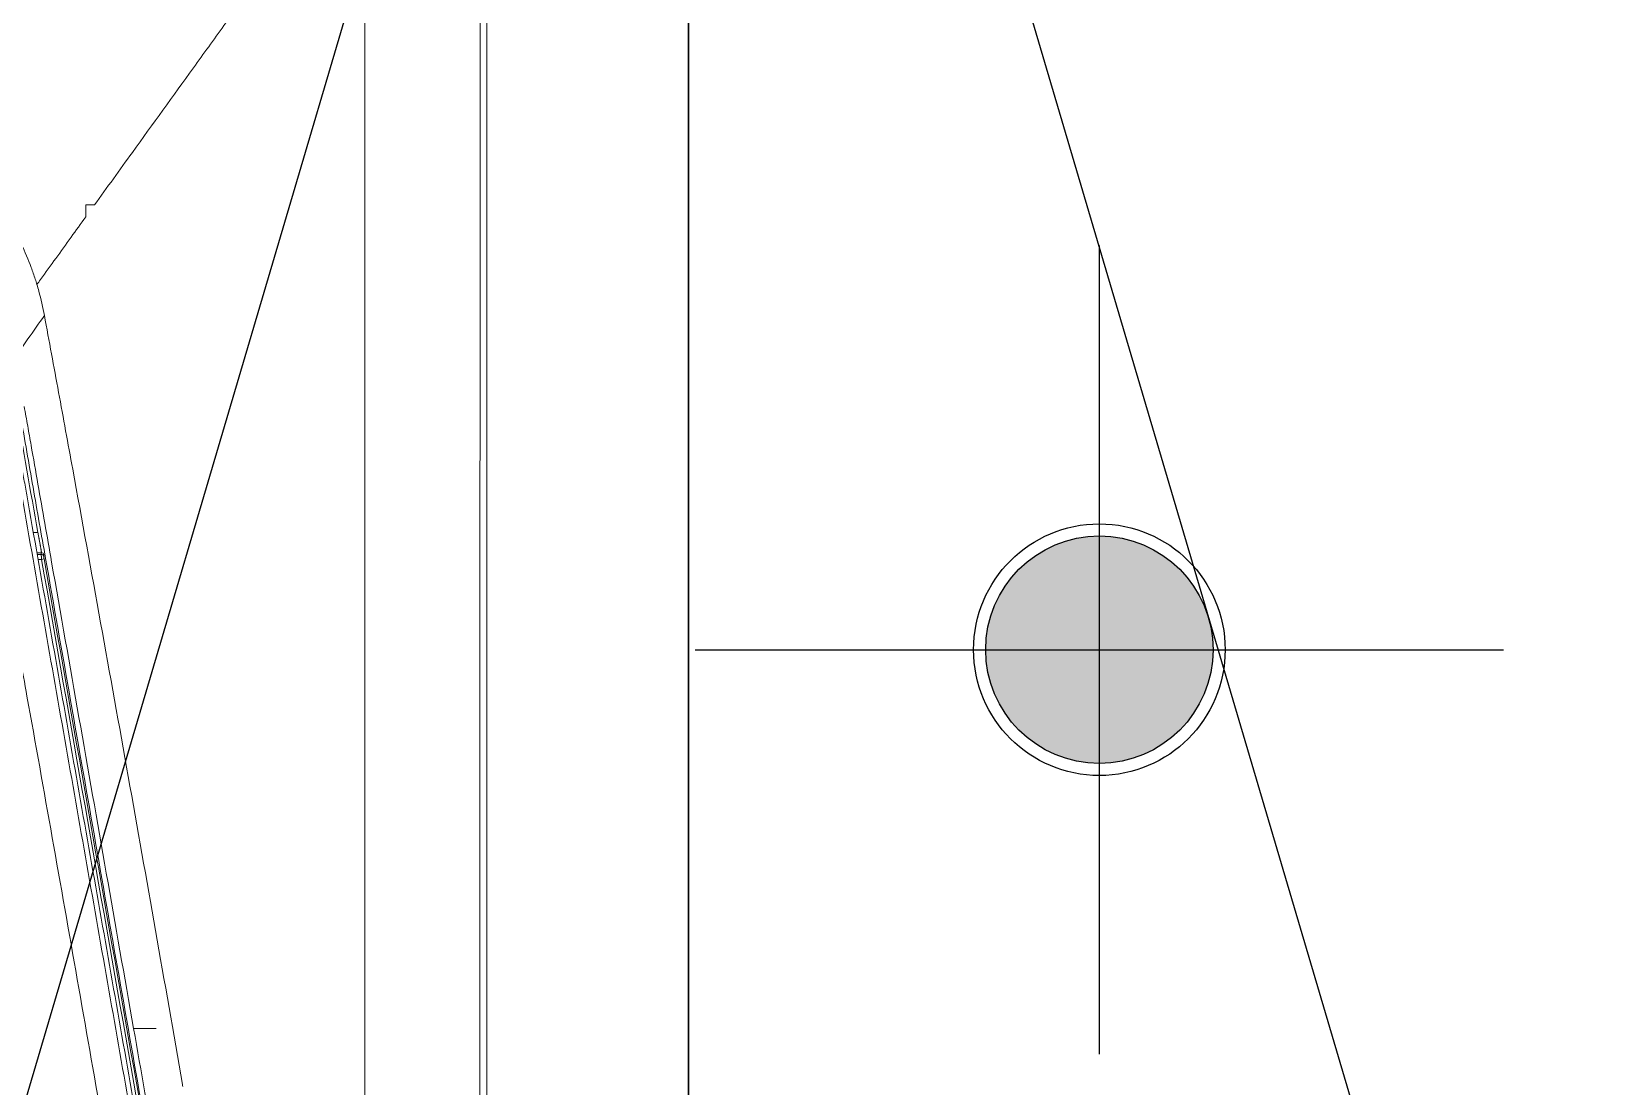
# Model space of a CAD drawing. Header units: inches. Extents: x 3778 to 56227, y -16914 to 35091.
# Drawn here: x 36048.3 to 36359.6, y -13382.2 to -13172.6 of the extents above; entities that cross this region are included whole.
import ezdxf

# ---------------------------------------------------------------- set-up
doc = ezdxf.new("R2010")
doc.units = ezdxf.units.IN
doc.header["$LTSCALE"] = 100
doc.header["$MEASUREMENT"] = 0
for name, color, linetype in [('06-FUR', 6, 'Continuous'), ('2-con', 2, 'Continuous'), ('RC-LIGHT', 7, 'Continuous')]:
    doc.layers.add(name, color=color, linetype=linetype)
doc.layers.add('mark-B', color=2, linetype='Continuous', lineweight=20)

# ---------------------------------------------------------------- blocks, each defined once
blk = doc.blocks.new('cjscjdeh')
at = {"layer": '06-FUR', "color": 8}
for p, q in [((143775.18, 67069.88), (144021.85, 67904.88)), ((144021.85, 67904.88), (144021.85, 67069.88)), ((144021.85, 67904.88), (144268.52, 67069.88)), ((144021.85, 67069.88), (144021.85, 67904.88))]:
    blk.add_line(p, q, dxfattribs=at)
blk = doc.blocks.new('1')
at = {"linetype": 'Continuous'}
h = blk.add_hatch(color=4, dxfattribs=at)
h.dxf.hatch_style = 1
edge = h.paths.add_edge_path()
edge.add_arc((11539653.5, -14273503.79), 37.5, 0, 360)
at = {"color": 1, "linetype": 'Continuous'}
for p, q in [((11539653.5, -14273637.12), (11539653.5, -14273370.46)), ((11539520.17, -14273503.79), (11539786.83, -14273503.79))]:
    blk.add_line(p, q, dxfattribs=at)
at = {"color": 4, "linetype": 'Continuous'}
for radius in [41.5, 37.5]:
    blk.add_circle((11539653.5, -14273503.79), radius, dxfattribs=at)
blk = doc.blocks.new('무풍1way 일반')
at = {"layer": 'mark-B'}
for p, q in [((-511.88, -264.54), (-512.37, -264.63)), ((-511.88, -264.54), (-512.37, -264.63)), ((-511.88, -264.54), (-511.18, -264.54)), ((-511.88, -264.54), (-511.18, -264.54)), ((-511.85, -265.87), (-510.95, -265.87)), ((-511.85, -265.87), (-510.95, -265.87)), ((-511.01, -265.54), (-511.8, -265.54)), ((-511.01, -265.54), (-511.8, -265.54)), ((-510.24, -269.88), (-511.13, -269.88)), ((-510.24, -269.88), (-511.13, -269.88))]:
    blk.add_line(p, q, dxfattribs=at)
for centre in [(-511.85, -265.37), (-511.85, -265.37), (-511.8, -265.04), (-511.8, -265.04)]:
    blk.add_ellipse(centre, major_axis=(-0.496, 0.08), ratio=0.998594, start_param=0.335451, end_param=1.731066, dxfattribs=at)
for points, degree in [([(-600.41, -442.84), (-600.39, -308.78), (-600.38, -174.73), (-600.32, -40.67)], 3), ([(-600.41, -442.84), (-600.39, -308.78), (-600.38, -174.73), (-600.32, -40.67)], 3), ([(-512.37, -264.63), (-523.89, -199.32), (-535.4, -134.01), (-546.89, -68.71)], 3), ([(-512.37, -264.63), (-523.89, -199.32), (-535.4, -134.01), (-546.89, -68.71)], 3), ([(-546.4, -68.62), (-534.9, -133.93), (-523.39, -199.23), (-511.88, -264.54)], 3), ([(-546.4, -68.62), (-534.9, -133.93), (-523.39, -199.23), (-511.88, -264.54)], 3), ([(-534.67, -171.35), (-533.17, -171.35), (-531.67, -171.35), (-530.17, -171.35)], 3), ([(-534.67, -171.35), (-533.17, -171.35), (-531.67, -171.35), (-530.17, -171.35)], 3), ([(-512.39, -264.54), (-512.37, -264.63)], 1), ([(-512.39, -264.54), (-512.37, -264.63)], 1), ([(-511.8, -265.54), (-511.82, -265.65), (-511.84, -265.76), (-511.85, -265.87)], 3), ([(-511.8, -265.54), (-511.82, -265.65), (-511.84, -265.76), (-511.85, -265.87)], 3), ([(-511.13, -269.88), (-509.68, -278.14), (-508.22, -286.39), (-506.77, -294.64)], 3), ([(-511.13, -269.88), (-509.68, -278.14), (-508.22, -286.39), (-506.77, -294.64)], 3), ([(-505.89, -303.69), (-508.09, -306.79), (-510.27, -309.89), (-512.44, -312.99)], 3), ([(-505.89, -303.69), (-508.09, -306.79), (-510.27, -309.89), (-512.44, -312.99)], 3), ([(-520.67, -334.94), (-521.25, -334.95), (-521.81, -334.95), (-522.37, -334.94)], 3), ([(-520.67, -334.94), (-521.25, -334.95), (-521.81, -334.95), (-522.37, -334.94)], 3)]:
    blk.add_open_spline(points, degree=degree, dxfattribs=at)
for points, knots in [([(-598.85, -40.76), (-598.87, -57.51), (-598.88, -74.26), (-598.91, -107.76), (-598.93, -124.51), (-598.96, -174.76), (-598.98, -208.26), (-599.01, -275.25), (-599.02, -308.75), (-599.03, -375.75), (-599.04, -409.25), (-599.05, -442.75)], [0, 0, 0, 0, 0.125, 0.125, 0.25, 0.25, 0.5, 0.5, 0.75, 0.75, 1, 1, 1, 1]), ([(-598.85, -40.76), (-598.87, -57.51), (-598.88, -74.26), (-598.91, -107.76), (-598.93, -124.51), (-598.96, -174.76), (-598.98, -208.26), (-599.01, -275.25), (-599.02, -308.75), (-599.03, -375.75), (-599.04, -409.25), (-599.05, -442.75)], [0, 0, 0, 0, 0.125, 0.125, 0.25, 0.25, 0.5, 0.5, 0.75, 0.75, 1, 1, 1, 1]), ([(-576.12, -52.92), (-576.12, -53.56), (-576.12, -54.86), (-576.12, -56.81), (-576.12, -58.77), (-576.12, -60.74), (-576.12, -62.73), (-576.12, -64.74), (-576.12, -66.76), (-576.12, -68.79), (-576.12, -70.83), (-576.12, -72.89), (-576.12, -74.97), (-576.12, -77.05), (-576.12, -79.15), (-576.12, -81.27), (-576.12, -83.4), (-576.12, -85.54), (-576.12, -87.7), (-576.12, -89.87), (-576.12, -92.05), (-576.12, -94.25), (-576.12, -96.46), (-576.12, -98.69), (-576.12, -100.92), (-576.12, -103.18), (-576.12, -105.45), (-576.12, -107.73), (-576.12, -110.02), (-576.12, -112.33), (-576.12, -114.65), (-576.12, -116.99), (-576.12, -119.34), (-576.12, -121.7), (-576.12, -124.08), (-576.12, -126.47), (-576.12, -128.88), (-576.12, -131.3), (-576.12, -133.73), (-576.12, -136.18), (-576.12, -138.64), (-576.12, -147.53), (-576.12, -163.2), (-576.12, -186.05), (-576.12, -210.01), (-576.12, -229.05), (-576.12, -242.83), (-576.12, -251.03), (-576.12, -259.35), (-576.12, -267.8), (-576.12, -276.38), (-576.12, -285.08), (-576.12, -293.91), (-576.12, -302.87), (-576.12, -311.95), (-576.12, -321.15), (-576.12, -330.49), (-576.12, -339.95), (-576.12, -349.53), (-576.12, -359.25), (-576.12, -369.08), (-576.12, -379.05), (-576.12, -389.14), (-576.12, -399.36), (-576.12, -406.21), (-576.12, -409.66)], [0, 0, 0, 0, 0.005423, 0.010885, 0.016386, 0.021926, 0.027504, 0.033122, 0.038778, 0.044473, 0.050206, 0.055979, 0.06179, 0.067641, 0.07353, 0.079458, 0.085424, 0.09143, 0.097475, 0.103558, 0.10968, 0.115841, 0.122041, 0.12828, 0.134558, 0.140874, 0.14723, 0.153624, 0.160057, 0.166529, 0.17304, 0.179589, 0.186177, 0.192805, 0.19947, 0.206175, 0.212918, 0.219701, 0.226521, 0.233381, 0.240279, 0.247216, 0.308102, 0.37213, 0.439303, 0.509616, 0.532243, 0.555224, 0.578557, 0.602244, 0.626284, 0.650679, 0.675427, 0.700529, 0.725984, 0.751794, 0.777958, 0.804476, 0.831348, 0.858573, 0.886152, 0.914085, 0.94237, 0.971009, 1, 1, 1, 1]), ([(-576.12, -52.92), (-576.12, -53.56), (-576.12, -54.86), (-576.12, -56.81), (-576.12, -58.77), (-576.12, -60.74), (-576.12, -62.73), (-576.12, -64.74), (-576.12, -66.76), (-576.12, -68.79), (-576.12, -70.83), (-576.12, -72.89), (-576.12, -74.97), (-576.12, -77.05), (-576.12, -79.15), (-576.12, -81.27), (-576.12, -83.4), (-576.12, -85.54), (-576.12, -87.7), (-576.12, -89.87), (-576.12, -92.05), (-576.12, -94.25), (-576.12, -96.46), (-576.12, -98.69), (-576.12, -100.92), (-576.12, -103.18), (-576.12, -105.45), (-576.12, -107.73), (-576.12, -110.02), (-576.12, -112.33), (-576.12, -114.65), (-576.12, -116.99), (-576.12, -119.34), (-576.12, -121.7), (-576.12, -124.08), (-576.12, -126.47), (-576.12, -128.88), (-576.12, -131.3), (-576.12, -133.73), (-576.12, -136.18), (-576.12, -138.64), (-576.12, -147.53), (-576.12, -163.2), (-576.12, -186.05), (-576.12, -210.01), (-576.12, -229.05), (-576.12, -242.83), (-576.12, -251.03), (-576.12, -259.35), (-576.12, -267.8), (-576.12, -276.38), (-576.12, -285.08), (-576.12, -293.91), (-576.12, -302.87), (-576.12, -311.95), (-576.12, -321.15), (-576.12, -330.49), (-576.12, -339.95), (-576.12, -349.53), (-576.12, -359.25), (-576.12, -369.08), (-576.12, -379.05), (-576.12, -389.14), (-576.12, -399.36), (-576.12, -406.21), (-576.12, -409.66)], [0, 0, 0, 0, 0.005423, 0.010885, 0.016386, 0.021926, 0.027504, 0.033122, 0.038778, 0.044473, 0.050206, 0.055979, 0.06179, 0.067641, 0.07353, 0.079458, 0.085424, 0.09143, 0.097475, 0.103558, 0.10968, 0.115841, 0.122041, 0.12828, 0.134558, 0.140874, 0.14723, 0.153624, 0.160057, 0.166529, 0.17304, 0.179589, 0.186177, 0.192805, 0.19947, 0.206175, 0.212918, 0.219701, 0.226521, 0.233381, 0.240279, 0.247216, 0.308102, 0.37213, 0.439303, 0.509616, 0.532243, 0.555224, 0.578557, 0.602244, 0.626284, 0.650679, 0.675427, 0.700529, 0.725984, 0.751794, 0.777958, 0.804476, 0.831348, 0.858573, 0.886152, 0.914085, 0.94237, 0.971009, 1, 1, 1, 1]), ([(-530.17, -171.35), (-533.17, -154.27), (-536.17, -137.19), (-540.67, -111.58), (-542.17, -103.04), (-545.17, -85.97), (-546.67, -77.43), (-548.16, -68.89)], [0, 0, 0, 0, 0.5, 0.5, 0.75, 0.75, 1, 1, 1, 1]), ([(-530.17, -171.35), (-533.17, -154.27), (-536.17, -137.19), (-540.67, -111.58), (-542.17, -103.04), (-545.17, -85.97), (-546.67, -77.43), (-548.16, -68.89)], [0, 0, 0, 0, 0.5, 0.5, 0.75, 0.75, 1, 1, 1, 1]), ([(-547.1, -68.74), (-545.45, -78.16), (-543.8, -87.57), (-540.5, -106.41), (-538.84, -115.82), (-535.54, -134.65), (-533.88, -144.07), (-530.57, -162.9), (-528.92, -172.32), (-523.96, -200.57), (-520.65, -219.41), (-515.68, -247.66), (-514.02, -257.08), (-511.53, -271.2), (-510.71, -275.91), (-509.46, -282.98), (-509.05, -285.33), (-508.22, -290.04), (-507.81, -292.4), (-507.39, -294.75)], [0, 0, 0, 0, 0.125, 0.125, 0.25, 0.25, 0.375, 0.375, 0.5, 0.5, 0.75, 0.75, 0.875, 0.875, 0.9375, 0.9375, 0.96875, 0.96875, 1, 1, 1, 1]), ([(-547.1, -68.74), (-545.45, -78.16), (-543.8, -87.57), (-540.5, -106.41), (-538.84, -115.82), (-535.54, -134.65), (-533.88, -144.07), (-530.57, -162.9), (-528.92, -172.32), (-523.96, -200.57), (-520.65, -219.41), (-515.68, -247.66), (-514.02, -257.08), (-511.53, -271.2), (-510.71, -275.91), (-509.46, -282.98), (-509.05, -285.33), (-508.22, -290.04), (-507.81, -292.4), (-507.39, -294.75)], [0, 0, 0, 0, 0.125, 0.125, 0.25, 0.25, 0.375, 0.375, 0.5, 0.5, 0.75, 0.75, 0.875, 0.875, 0.9375, 0.9375, 0.96875, 0.96875, 1, 1, 1, 1]), ([(-506.17, -252.89), (-507.11, -247.71), (-509.74, -233.16), (-514.01, -209.24), (-518.99, -181.11), (-523.9, -152.97), (-528.77, -124.82), (-533.57, -96.67), (-536.72, -77.89), (-538.29, -68.5)], [0, 0, 0, 0, 0.084285, 0.236904, 0.389524, 0.542143, 0.694762, 0.847381, 1, 1, 1, 1]), ([(-504.4, -300.59), (-504.72, -299.58), (-505.01, -298.57), (-505.32, -297.29), (-505.38, -297.04), (-505.5, -296.52), (-505.55, -296.27), (-505.71, -295.49), (-505.81, -294.98), (-505.96, -294.2), (-506.01, -293.94), (-506.1, -293.42), (-506.15, -293.16), (-506.28, -292.38), (-506.37, -291.87), (-506.64, -290.31), (-506.92, -288.75), (-507.19, -287.19), (-507.38, -286.16), (-507.47, -285.64), (-507.74, -284.08), (-507.93, -283.04), (-508.29, -280.97), (-508.47, -279.93), (-508.84, -277.85), (-509.02, -276.81), (-510.67, -267.47), (-512.13, -259.17), (-516.52, -234.25), (-519.44, -217.64), (-525.29, -184.43), (-528.21, -167.82), (-532.59, -142.92), (-534.05, -134.61), (-536.24, -122.16), (-536.97, -118.01), (-538.43, -109.71), (-539.16, -105.55), (-539.89, -101.4)], [0, 0, 0, 0, 0.015625, 0.015625, 0.019531, 0.019531, 0.023437, 0.023437, 0.03125, 0.03125, 0.035156, 0.035156, 0.039062, 0.039062, 0.046875, 0.046875, 0.0625, 0.070312, 0.070312, 0.078125, 0.078125, 0.09375, 0.09375, 0.109375, 0.109375, 0.125, 0.125, 0.25, 0.25, 0.5, 0.5, 0.75, 0.75, 0.875, 0.875, 0.9375, 0.9375, 1, 1, 1, 1]), ([(-538.94, -101.2), (-538.21, -105.35), (-537.48, -109.5), (-536.02, -117.79), (-535.29, -121.94), (-533.1, -134.39), (-531.64, -142.69), (-527.26, -167.58), (-524.34, -184.18), (-518.5, -217.37), (-515.57, -233.97), (-511.19, -258.87), (-509.73, -267.17), (-508.08, -276.51), (-507.9, -277.54), (-507.54, -279.62), (-507.35, -280.66), (-506.99, -282.73), (-506.81, -283.77), (-506.53, -285.33), (-506.44, -285.84), (-506.26, -286.88), (-505.98, -288.44), (-505.71, -289.99), (-505.43, -291.55), (-505.34, -292.07), (-505.21, -292.85), (-505.16, -293.11), (-505.07, -293.63), (-505.02, -293.89), (-504.88, -294.66), (-504.78, -295.18), (-504.62, -295.95), (-504.56, -296.21), (-504.45, -296.72), (-504.27, -297.49), (-504.07, -298.25), (-503.85, -299.01), (-503.74, -299.39), (-503.61, -299.83), (-503.54, -300.05), (-503.51, -300.16), (-503.49, -300.21), (-503.48, -300.24), (-503.48, -300.26), (-503.47, -300.27)], [0, 0, 0, 0, 0.0625, 0.0625, 0.125, 0.125, 0.25, 0.25, 0.5, 0.5, 0.75, 0.75, 0.875, 0.875, 0.890625, 0.890625, 0.90625, 0.90625, 0.921875, 0.921875, 0.929687, 0.929687, 0.9375, 0.953125, 0.953125, 0.960937, 0.960937, 0.964844, 0.964844, 0.96875, 0.96875, 0.976562, 0.976562, 0.980469, 0.980469, 0.984375, 0.992188, 0.992188, 0.996094, 0.998047, 0.999023, 0.999512, 0.999756, 0.999756, 1, 1, 1, 1]), ([(-539.95, -159.8), (-539.92, -159.95), (-538.13, -170.29), (-534.54, -190.82), (-529.12, -221.38), (-523.63, -251.93), (-519, -277.37), (-515.73, -295.18), (-513.85, -305.36), (-512.91, -310.44), (-512.44, -312.99)], [0, 0, 0, 0, 0.002953, 0.202362, 0.401772, 0.601181, 0.800591, 0.900295, 0.950148, 1, 1, 1, 1]), ([(-539.95, -159.8), (-539.92, -159.95), (-538.13, -170.29), (-534.54, -190.82), (-529.12, -221.38), (-523.63, -251.93), (-519, -277.37), (-515.73, -295.18), (-513.85, -305.36), (-512.91, -310.44), (-512.44, -312.99)], [0, 0, 0, 0, 0.002953, 0.202362, 0.401772, 0.601181, 0.800591, 0.900295, 0.950148, 1, 1, 1, 1]), ([(-508.43, -294.91), (-508.66, -293.63), (-508.89, -292.34), (-509.34, -289.77), (-509.57, -288.48), (-510.25, -284.62), (-510.7, -282.04), (-512.06, -274.32), (-512.97, -269.17), (-515.68, -253.72), (-517.5, -243.43), (-521.12, -222.83), (-522.93, -212.53), (-526.55, -191.94), (-528.36, -181.64), (-530.17, -171.35)], [0, 0, 0, 0, 0.03125, 0.03125, 0.0625, 0.0625, 0.125, 0.125, 0.25, 0.25, 0.5, 0.5, 0.75, 0.75, 1, 1, 1, 1]), ([(-508.43, -294.91), (-508.66, -293.63), (-508.89, -292.34), (-509.34, -289.77), (-509.57, -288.48), (-510.25, -284.62), (-510.7, -282.04), (-512.06, -274.32), (-512.97, -269.17), (-515.68, -253.72), (-517.5, -243.43), (-521.12, -222.83), (-522.93, -212.53), (-526.55, -191.94), (-528.36, -181.64), (-530.17, -171.35)], [0, 0, 0, 0, 0.03125, 0.03125, 0.0625, 0.0625, 0.125, 0.125, 0.25, 0.25, 0.5, 0.5, 0.75, 0.75, 1, 1, 1, 1]), ([(-511.88, -264.54), (-511.87, -264.6), (-511.87, -264.67), (-511.86, -264.76), (-511.86, -264.79), (-511.85, -264.84), (-511.85, -264.85), (-511.85, -264.88), (-511.85, -264.9), (-511.84, -264.97), (-511.84, -265.03), (-511.83, -265.11), (-511.83, -265.13), (-511.83, -265.17), (-511.83, -265.18), (-511.82, -265.21), (-511.82, -265.22), (-511.82, -265.28), (-511.81, -265.32), (-511.81, -265.36), (-511.81, -265.37), (-511.81, -265.39), (-511.81, -265.4), (-511.81, -265.42), (-511.81, -265.44), (-511.8, -265.48), (-511.8, -265.5), (-511.8, -265.52), (-511.8, -265.52), (-511.8, -265.53), (-511.8, -265.54), (-511.8, -265.54), (-511.8, -265.54)], [0, 0, 0, 0, 0.125, 0.125, 0.1875, 0.1875, 0.21875, 0.21875, 0.25, 0.25, 0.375, 0.375, 0.4375, 0.4375, 0.46875, 0.46875, 0.5, 0.5, 0.625, 0.625, 0.65625, 0.65625, 0.6875, 0.6875, 0.75, 0.75, 0.875, 0.875, 0.90625, 0.90625, 0.9375, 1, 1, 1, 1]), ([(-511.88, -264.54), (-511.87, -264.6), (-511.87, -264.67), (-511.86, -264.76), (-511.86, -264.79), (-511.85, -264.84), (-511.85, -264.85), (-511.85, -264.88), (-511.85, -264.9), (-511.84, -264.97), (-511.84, -265.03), (-511.83, -265.11), (-511.83, -265.13), (-511.83, -265.17), (-511.83, -265.18), (-511.82, -265.21), (-511.82, -265.22), (-511.82, -265.28), (-511.81, -265.32), (-511.81, -265.36), (-511.81, -265.37), (-511.81, -265.39), (-511.81, -265.4), (-511.81, -265.42), (-511.81, -265.44), (-511.8, -265.48), (-511.8, -265.5), (-511.8, -265.52), (-511.8, -265.52), (-511.8, -265.53), (-511.8, -265.54), (-511.8, -265.54), (-511.8, -265.54)], [0, 0, 0, 0, 0.125, 0.125, 0.1875, 0.1875, 0.21875, 0.21875, 0.25, 0.25, 0.375, 0.375, 0.4375, 0.4375, 0.46875, 0.46875, 0.5, 0.5, 0.625, 0.625, 0.65625, 0.65625, 0.6875, 0.6875, 0.75, 0.75, 0.875, 0.875, 0.90625, 0.90625, 0.9375, 1, 1, 1, 1]), ([(-512.29, -265.13), (-512.29, -265.13), (-512.29, -265.13), (-512.29, -265.12), (-512.29, -265.12), (-512.3, -265.11), (-512.3, -265.09), (-512.3, -265.07), (-512.3, -265.07), (-512.3, -265.05), (-512.3, -265.04), (-512.31, -265.01), (-512.31, -264.99), (-512.32, -264.96), (-512.32, -264.95), (-512.32, -264.92), (-512.33, -264.91), (-512.33, -264.87), (-512.34, -264.84), (-512.34, -264.8), (-512.35, -264.78), (-512.35, -264.75), (-512.35, -264.74), (-512.36, -264.69), (-512.37, -264.66), (-512.37, -264.63)], [0, 0, 0, 0, 0.0625, 0.0625, 0.125, 0.125, 0.25, 0.25, 0.3125, 0.3125, 0.375, 0.375, 0.5, 0.5, 0.5625, 0.5625, 0.625, 0.625, 0.75, 0.75, 0.8125, 0.8125, 0.875, 0.875, 1, 1, 1, 1]), ([(-512.29, -265.13), (-512.29, -265.13), (-512.29, -265.13), (-512.29, -265.12), (-512.29, -265.12), (-512.3, -265.11), (-512.3, -265.09), (-512.3, -265.07), (-512.3, -265.07), (-512.3, -265.05), (-512.3, -265.04), (-512.31, -265.01), (-512.31, -264.99), (-512.32, -264.96), (-512.32, -264.95), (-512.32, -264.92), (-512.33, -264.91), (-512.33, -264.87), (-512.34, -264.84), (-512.34, -264.8), (-512.35, -264.78), (-512.35, -264.75), (-512.35, -264.74), (-512.36, -264.69), (-512.37, -264.66), (-512.37, -264.63)], [0, 0, 0, 0, 0.0625, 0.0625, 0.125, 0.125, 0.25, 0.25, 0.3125, 0.3125, 0.375, 0.375, 0.5, 0.5, 0.5625, 0.5625, 0.625, 0.625, 0.75, 0.75, 0.8125, 0.8125, 0.875, 0.875, 1, 1, 1, 1]), ([(-512.35, -265.46), (-512.34, -265.44), (-512.34, -265.42), (-512.33, -265.33), (-512.32, -265.26), (-512.3, -265.17), (-512.3, -265.15), (-512.29, -265.13)], [0, 0, 0, 0, 0.159477, 0.159477, 0.797385, 0.797385, 1, 1, 1, 1]), ([(-512.35, -265.46), (-512.34, -265.44), (-512.34, -265.42), (-512.33, -265.33), (-512.32, -265.26), (-512.3, -265.17), (-512.3, -265.15), (-512.29, -265.13)], [0, 0, 0, 0, 0.159477, 0.159477, 0.797385, 0.797385, 1, 1, 1, 1]), ([(-511.85, -265.87), (-511.85, -265.88), (-511.85, -265.89), (-511.85, -265.92), (-511.85, -265.93), (-511.85, -265.95), (-511.85, -265.96), (-511.85, -265.97), (-511.84, -266.01), (-511.83, -266.09), (-511.81, -266.24), (-511.79, -266.35), (-511.78, -266.44), (-511.78, -266.45), (-511.77, -266.49), (-511.76, -266.54), (-511.75, -266.59), (-511.73, -266.7), (-511.71, -266.86), (-511.67, -267.04), (-511.65, -267.18), (-511.64, -267.23), (-511.62, -267.32), (-511.61, -267.37), (-511.59, -267.52), (-511.57, -267.63), (-511.53, -267.84), (-511.49, -268.06), (-511.44, -268.29), (-511.41, -268.44), (-511.41, -268.47), (-511.4, -268.53), (-511.39, -268.56), (-511.37, -268.65), (-511.36, -268.71), (-511.33, -268.89), (-511.28, -269.13), (-511.23, -269.38), (-511.18, -269.63), (-511.16, -269.76), (-511.13, -269.88)], [0, 0, 0, 0, 0.0625, 0.0625, 0.09375, 0.09375, 0.109375, 0.109375, 0.125, 0.1875, 0.25, 0.3125, 0.3125, 0.328125, 0.328125, 0.34375, 0.375, 0.375, 0.4375, 0.5, 0.5, 0.53125, 0.53125, 0.5625, 0.5625, 0.625, 0.625, 0.6875, 0.75, 0.75, 0.765625, 0.765625, 0.78125, 0.78125, 0.8125, 0.8125, 0.875, 0.9375, 0.9375, 1, 1, 1, 1]), ([(-511.85, -265.87), (-511.85, -265.88), (-511.85, -265.89), (-511.85, -265.92), (-511.85, -265.93), (-511.85, -265.95), (-511.85, -265.96), (-511.85, -265.97), (-511.84, -266.01), (-511.83, -266.09), (-511.81, -266.24), (-511.79, -266.35), (-511.78, -266.44), (-511.78, -266.45), (-511.77, -266.49), (-511.76, -266.54), (-511.75, -266.59), (-511.73, -266.7), (-511.71, -266.86), (-511.67, -267.04), (-511.65, -267.18), (-511.64, -267.23), (-511.62, -267.32), (-511.61, -267.37), (-511.59, -267.52), (-511.57, -267.63), (-511.53, -267.84), (-511.49, -268.06), (-511.44, -268.29), (-511.41, -268.44), (-511.41, -268.47), (-511.4, -268.53), (-511.39, -268.56), (-511.37, -268.65), (-511.36, -268.71), (-511.33, -268.89), (-511.28, -269.13), (-511.23, -269.38), (-511.18, -269.63), (-511.16, -269.76), (-511.13, -269.88)], [0, 0, 0, 0, 0.0625, 0.0625, 0.09375, 0.09375, 0.109375, 0.109375, 0.125, 0.1875, 0.25, 0.3125, 0.3125, 0.328125, 0.328125, 0.34375, 0.375, 0.375, 0.4375, 0.5, 0.5, 0.53125, 0.53125, 0.5625, 0.5625, 0.625, 0.625, 0.6875, 0.75, 0.75, 0.765625, 0.765625, 0.78125, 0.78125, 0.8125, 0.8125, 0.875, 0.9375, 0.9375, 1, 1, 1, 1]), ([(-512.44, -312.99), (-512.14, -314.61), (-511.67, -316.67), (-511.08, -318.7), (-510.95, -319.13)], [0, 0, 0, 0, 0.783378, 1, 1, 1, 1]), ([(-512.44, -312.99), (-512.14, -314.61), (-511.67, -316.67), (-511.08, -318.7), (-510.95, -319.13)], [0, 0, 0, 0, 0.783378, 1, 1, 1, 1]), ([(-520.67, -332.59), (-519.7, -331.24), (-516.7, -327.09), (-513.46, -322.61), (-511.19, -319.47), (-510.95, -319.13)], [0, 0, 0, 0, 0.300047, 0.926107, 1, 1, 1, 1]), ([(-520.67, -332.59), (-519.7, -331.24), (-516.7, -327.09), (-513.46, -322.61), (-511.19, -319.47), (-510.95, -319.13)], [0, 0, 0, 0, 0.300047, 0.926107, 1, 1, 1, 1]), ([(-510.95, -319.13), (-510.84, -319.49), (-510.49, -320.63), (-509.01, -324.88), (-505.81, -331.63), (-501.01, -338.4), (-496.52, -343.25), (-492.84, -346.59), (-488.89, -349.6), (-483.29, -353.13), (-477.27, -355.92), (-470.95, -357.89), (-466.91, -358.78), (-463.64, -359.28), (-461.72, -359.49), (-460.61, -359.57), (-460.33, -359.59)], [0, 0, 0, 0, 0.016085, 0.052074, 0.196028, 0.339981, 0.411958, 0.483935, 0.555912, 0.627889, 0.771843, 0.84382, 0.915797, 0.951785, 0.987774, 1, 1, 1, 1]), ([(-510.95, -319.13), (-510.84, -319.49), (-510.49, -320.63), (-509.01, -324.88), (-505.81, -331.63), (-501.01, -338.4), (-496.52, -343.25), (-492.84, -346.59), (-488.89, -349.6), (-483.29, -353.13), (-477.27, -355.92), (-470.95, -357.89), (-466.91, -358.78), (-463.64, -359.28), (-461.72, -359.49), (-460.61, -359.57), (-460.33, -359.59)], [0, 0, 0, 0, 0.016085, 0.052074, 0.196028, 0.339981, 0.411958, 0.483935, 0.555912, 0.627889, 0.771843, 0.84382, 0.915797, 0.951785, 0.987774, 1, 1, 1, 1]), ([(-520.67, -332.59), (-520.67, -332.72), (-520.67, -332.98), (-520.67, -333.36), (-520.67, -333.75), (-520.67, -334.15), (-520.67, -334.54), (-520.67, -334.81), (-520.67, -334.94)], [0, 0, 0, 0, 0.163853, 0.328833, 0.49494, 0.662171, 0.830525, 1, 1, 1, 1]), ([(-520.67, -332.59), (-520.67, -332.72), (-520.67, -332.98), (-520.67, -333.36), (-520.67, -333.75), (-520.67, -334.15), (-520.67, -334.54), (-520.67, -334.81), (-520.67, -334.94)], [0, 0, 0, 0, 0.163853, 0.328833, 0.49494, 0.662171, 0.830525, 1, 1, 1, 1]), ([(-522.37, -334.94), (-524.89, -338.42), (-531.46, -347.51), (-540.04, -359.39), (-548.12, -370.59), (-554.16, -378.98), (-560.19, -387.37), (-566.2, -395.77), (-571.2, -402.76), (-574.49, -407.39), (-575.81, -409.22), (-576.12, -409.66)], [0, 0, 0, 0, 0.139503, 0.364304, 0.476704, 0.589104, 0.701505, 0.813905, 0.926305, 0.982505, 1, 1, 1, 1]), ([(-522.37, -334.94), (-524.89, -338.42), (-531.46, -347.51), (-540.04, -359.39), (-548.12, -370.59), (-554.16, -378.98), (-560.19, -387.37), (-566.2, -395.77), (-571.2, -402.76), (-574.49, -407.39), (-575.81, -409.22), (-576.12, -409.66)], [0, 0, 0, 0, 0.139503, 0.364304, 0.476704, 0.589104, 0.701505, 0.813905, 0.926305, 0.982505, 1, 1, 1, 1])]:
    blk.add_open_spline(points, degree=3, knots=knots, dxfattribs=at)
blk = doc.blocks.new('dpdjzjs')
at = {"layer": 'mark-B', "rotation": 180}
blk.add_blockref('무풍1way 일반', (171509.31, 88288.45), dxfattribs=at)

msp = doc.modelspace()

# ---------------------------------------------------------------- block references
msp.add_blockref('cjscjdeh', (-107842.97, -80843.84))
at = {"layer": '2-con'}
msp.add_blockref('dpdjzjs', (-135970.86, -101830.44), dxfattribs=at)
at = {"layer": 'RC-LIGHT', "xscale": 0.6024096385271789, "yscale": 0.6024096385271789, "zscale": 0.6024096385271789}
msp.add_blockref('1', (-6915337.94, 8585200.87), dxfattribs=at)

doc.saveas('drawing.dxf')
